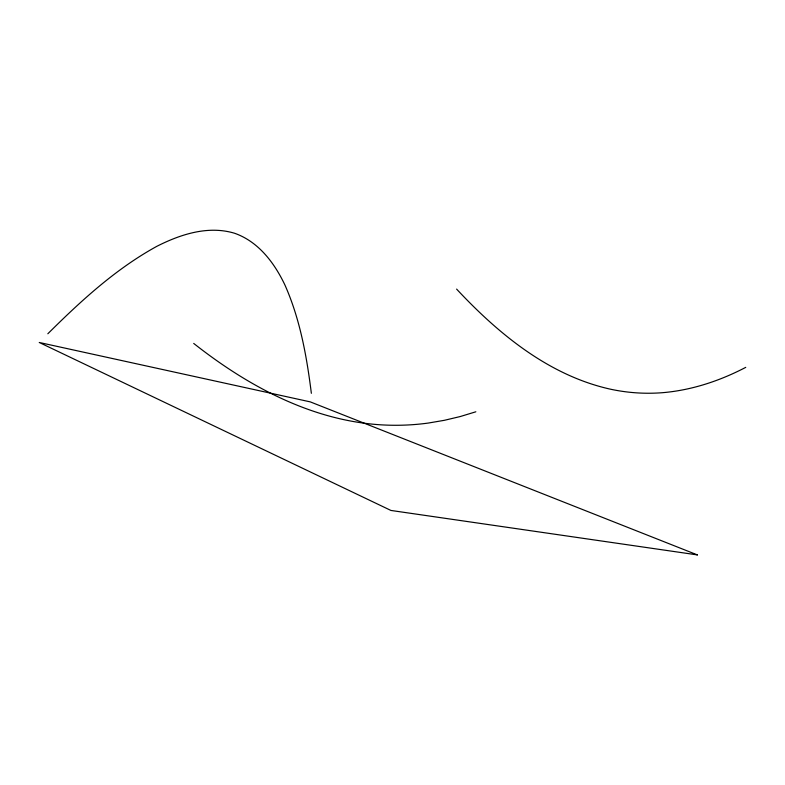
<?xml version="1.0" encoding="UTF-8"?>
<svg xmlns="http://www.w3.org/2000/svg" width="785" height="785" viewBox="0 0 785 785"><rect width="100%" height="100%" fill="white"/><g stroke="black" fill="none" stroke-linecap="round" stroke-linejoin="round"><path stroke-width="1.18" d="M47.826 333.772C80.933 300.871 115.787 268.804 156.98 246.245C180.668 234.273 208.202 225.295 234.607 233.263C258.491 241.652 274.407 262.897 284.916 284.984C300.105 319.201 306.729 356.38 311.36 393.314M745.75 367.36C719.933 380.823 691.801 390.214 662.687 392.677A568.752 319.299 -88.8 0 1 610.426 389.183C549.068 375.534 498.573 334.017 456.605 289.096M475.847 411.791L460.187 416.56L444.339 420.318L428.296 423.056A474.042 337.285 87.9 0 1 378.812 424.685C309.947 419.759 247.02 385.445 193.709 343.428M697.384 554.907L390.93 510.446L39.25 342.476L310.271 401.881L697.384 554.907"/></g></svg>
